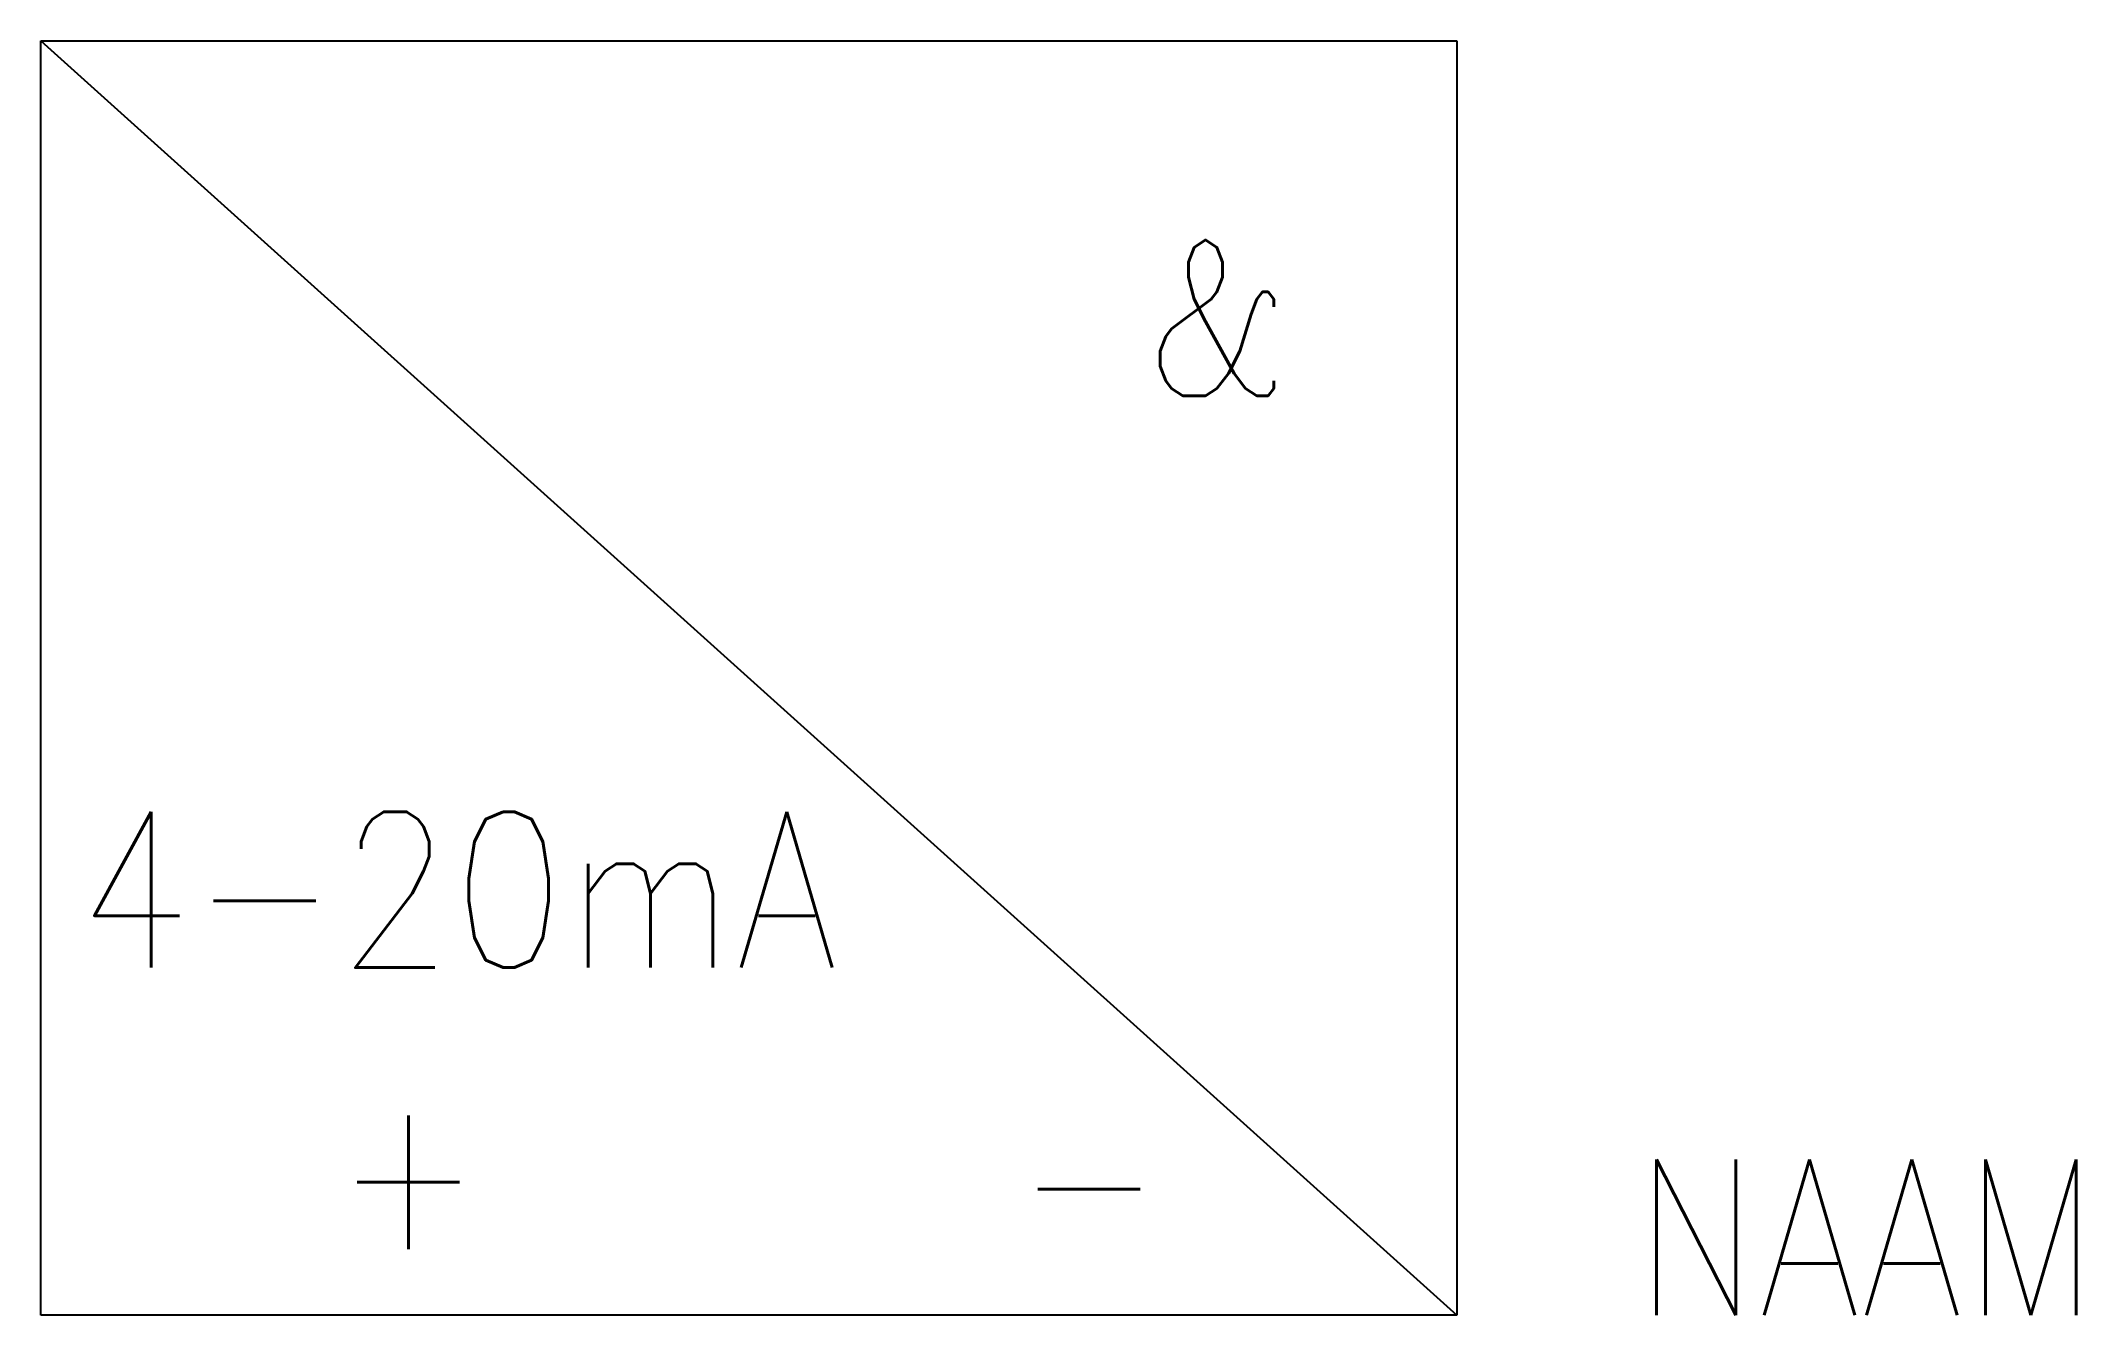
# Model space of a CAD drawing. Extents: x 32.5 to 61.3, y 228 to 246.
import ezdxf
from ezdxf.enums import TextEntityAlignment as Align

# ---------------------------------------------------------------- set-up
doc = ezdxf.new("R2010")
doc.units = 0
doc.header["$LTSCALE"] = 6
doc.linetypes.add('DASHED', pattern=[0])
doc.layers.add('1', color=7, linetype='CONTINUOUS')
doc.layers.add('12', color=2, linetype='DASHED')
doc.styles.get("Standard").update_dxf_attribs({"font": 'simplex', "width": 0.85})

msp = doc.modelspace()

# ---------------------------------------------------------------- linework, layer by layer
at = {"layer": '1', "color": 0}
for p, q in [((32.5, 246), (52.5, 228)), ((32.5, 246), (52.5, 246)), ((32.5, 228), (32.5, 246)), ((52.5, 246), (52.5, 228)), ((52.5, 228), (32.5, 228))]:
    msp.add_line(p, q, dxfattribs=at)

# ---------------------------------------------------------------- texts
at = {"layer": '1', "color": 0, "width": 0.85}
msp.add_text('4-20mA', height=2.2, dxfattribs=at).set_placement((33.019, 232.91))
for s, p in [('+', (37.693, 230.036)), ('-', (47.307, 229.936))]:
    msp.add_text(s, height=2.2, dxfattribs=at).set_placement(p, align=Align.MIDDLE)
msp.add_attdef('&', text='', height=2.2, dxfattribs=at).set_placement((50.156, 240.986), align=Align.RIGHT)
at = {"layer": '12', "color": 0, "width": 0.85}
msp.add_attdef('NAAM', (55, 228), '', height=2.2, dxfattribs=at)

doc.saveas('drawing.dxf')
